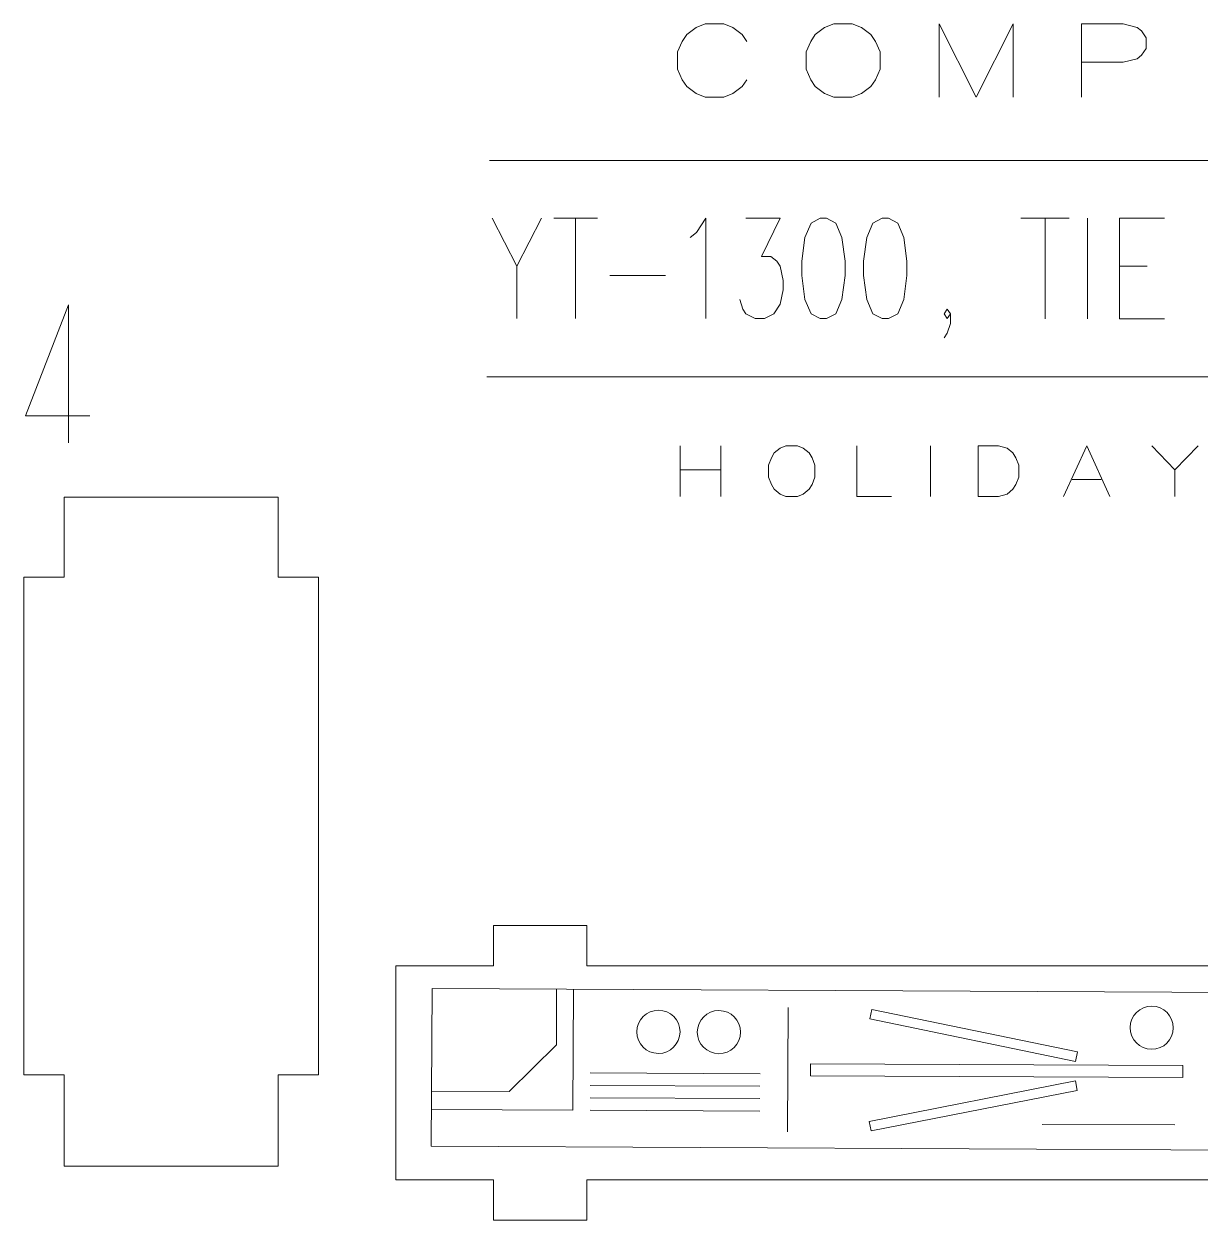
# Model space of a CAD drawing. Header units: millimetres. Extents: x -178 to 174, y -133 to 130.
# Drawn here: x -171.8 to -75.7, y -132.9 to -35.1 of the extents above; entities that cross this region are included whole.
import ezdxf

# ---------------------------------------------------------------- set-up
doc = ezdxf.new("R2010")
doc.units = ezdxf.units.MM
doc.header["$MEASUREMENT"] = 0
doc.layers.add('Layer 1', color=7, linetype='Continuous')

msp = doc.modelspace()

# ---------------------------------------------------------------- linework, layer by layer
at = {"layer": 'Layer 1', "color": 1, "lineweight": 9}
for points, knots in [([(-112.7079, -36.5563), (-112.7079, -36.5563), (-113.083, -35.9855), (-113.083, -35.9855), (-113.083, -35.9855), (-113.083, -35.9855), (-113.8404, -35.42), (-113.8404, -35.42), (-113.8404, -35.42), (-113.8404, -35.42), (-114.5908, -35.132), (-114.5908, -35.132), (-114.5908, -35.132), (-114.5908, -35.132), (-116.1056, -35.132), (-116.1056, -35.132), (-116.1056, -35.132), (-116.1056, -35.132), (-116.8559, -35.42), (-116.8559, -35.42), (-116.8559, -35.42), (-116.8559, -35.42), (-117.6133, -35.9855), (-117.6133, -35.9855), (-117.6133, -35.9855), (-117.6133, -35.9855), (-117.9885, -36.5563), (-117.9885, -36.5563), (-117.9885, -36.5563), (-117.9885, -36.5563), (-118.3707, -37.4099), (-118.3707, -37.4099), (-118.3707, -37.4099), (-118.3707, -37.4099), (-118.3707, -38.8342), (-118.3707, -38.8342), (-118.3707, -38.8342), (-118.3707, -38.8342), (-117.9885, -39.6878), (-117.9885, -39.6878), (-117.9885, -39.6878), (-117.9885, -39.6878), (-117.6133, -40.2532), (-117.6133, -40.2532), (-117.6133, -40.2532), (-117.6133, -40.2532), (-116.8559, -40.824), (-116.8559, -40.824), (-116.8559, -40.824), (-116.8559, -40.824), (-116.1056, -41.1068), (-116.1056, -41.1068), (-116.1056, -41.1068), (-116.1056, -41.1068), (-114.5908, -41.1068), (-114.5908, -41.1068), (-114.5908, -41.1068), (-114.5908, -41.1068), (-113.8404, -40.824), (-113.8404, -40.824), (-113.8404, -40.824), (-113.8404, -40.824), (-113.083, -40.2532), (-113.083, -40.2532), (-113.083, -40.2532), (-113.083, -40.2532), (-112.7079, -39.6878), (-112.7079, -39.6878)], [0, 0, 0, 0, 0.0555556, 0.0555556, 0.0555556, 0.0555556, 0.1111111, 0.1111111, 0.1111111, 0.1111111, 0.1666667, 0.1666667, 0.1666667, 0.1666667, 0.2222222, 0.2222222, 0.2222222, 0.2222222, 0.2777778, 0.2777778, 0.2777778, 0.2777778, 0.3333333, 0.3333333, 0.3333333, 0.3333333, 0.3888889, 0.3888889, 0.3888889, 0.3888889, 0.4444444, 0.4444444, 0.4444444, 0.4444444, 0.5, 0.5, 0.5, 0.5, 0.5555556, 0.5555556, 0.5555556, 0.5555556, 0.6111111, 0.6111111, 0.6111111, 0.6111111, 0.6666667, 0.6666667, 0.6666667, 0.6666667, 0.7222222, 0.7222222, 0.7222222, 0.7222222, 0.7777778, 0.7777778, 0.7777778, 0.7777778, 0.8333333, 0.8333333, 0.8333333, 0.8333333, 0.8888889, 0.8888889, 0.8888889, 0.8888889, 1, 1, 1, 1]), ([(-105.6036, -35.132), (-105.6036, -35.132), (-106.354, -35.42), (-106.354, -35.42), (-106.354, -35.42), (-106.354, -35.42), (-107.1114, -35.9855), (-107.1114, -35.9855), (-107.1114, -35.9855), (-107.1114, -35.9855), (-107.4865, -36.5563), (-107.4865, -36.5563), (-107.4865, -36.5563), (-107.4865, -36.5563), (-107.8688, -37.4099), (-107.8688, -37.4099), (-107.8688, -37.4099), (-107.8688, -37.4099), (-107.8688, -38.8342), (-107.8688, -38.8342), (-107.8688, -38.8342), (-107.8688, -38.8342), (-107.4865, -39.6878), (-107.4865, -39.6878), (-107.4865, -39.6878), (-107.4865, -39.6878), (-107.1114, -40.2532), (-107.1114, -40.2532), (-107.1114, -40.2532), (-107.1114, -40.2532), (-106.354, -40.824), (-106.354, -40.824), (-106.354, -40.824), (-106.354, -40.824), (-105.6036, -41.1068), (-105.6036, -41.1068), (-105.6036, -41.1068), (-105.6036, -41.1068), (-104.0888, -41.1068), (-104.0888, -41.1068), (-104.0888, -41.1068), (-104.0888, -41.1068), (-103.3385, -40.824), (-103.3385, -40.824), (-103.3385, -40.824), (-103.3385, -40.824), (-102.5811, -40.2532), (-102.5811, -40.2532), (-102.5811, -40.2532), (-102.5811, -40.2532), (-102.2059, -39.6878), (-102.2059, -39.6878), (-102.2059, -39.6878), (-102.2059, -39.6878), (-101.8237, -38.8342), (-101.8237, -38.8342), (-101.8237, -38.8342), (-101.8237, -38.8342), (-101.8237, -37.4099), (-101.8237, -37.4099), (-101.8237, -37.4099), (-101.8237, -37.4099), (-102.2059, -36.5563), (-102.2059, -36.5563), (-102.2059, -36.5563), (-102.2059, -36.5563), (-102.5811, -35.9855), (-102.5811, -35.9855), (-102.5811, -35.9855), (-102.5811, -35.9855), (-103.3385, -35.42), (-103.3385, -35.42), (-103.3385, -35.42), (-103.3385, -35.42), (-104.0888, -35.132), (-104.0888, -35.132), (-104.0888, -35.132), (-104.0888, -35.132), (-105.6036, -35.132), (-105.6036, -35.132)], [0, 0, 0, 0, 0.047619, 0.047619, 0.047619, 0.047619, 0.0952381, 0.0952381, 0.0952381, 0.0952381, 0.1428571, 0.1428571, 0.1428571, 0.1428571, 0.1904762, 0.1904762, 0.1904762, 0.1904762, 0.2380952, 0.2380952, 0.2380952, 0.2380952, 0.2857143, 0.2857143, 0.2857143, 0.2857143, 0.3333333, 0.3333333, 0.3333333, 0.3333333, 0.3809524, 0.3809524, 0.3809524, 0.3809524, 0.4285714, 0.4285714, 0.4285714, 0.4285714, 0.4761905, 0.4761905, 0.4761905, 0.4761905, 0.5238095, 0.5238095, 0.5238095, 0.5238095, 0.5714286, 0.5714286, 0.5714286, 0.5714286, 0.6190476, 0.6190476, 0.6190476, 0.6190476, 0.6666667, 0.6666667, 0.6666667, 0.6666667, 0.7142857, 0.7142857, 0.7142857, 0.7142857, 0.7619048, 0.7619048, 0.7619048, 0.7619048, 0.8095238, 0.8095238, 0.8095238, 0.8095238, 0.8571429, 0.8571429, 0.8571429, 0.8571429, 0.9047619, 0.9047619, 0.9047619, 0.9047619, 1, 1, 1, 1]), ([(-96.9846, -41.1068), (-96.9846, -41.1068), (-96.9846, -35.132), (-96.9846, -35.132), (-96.9846, -35.132), (-96.9846, -35.132), (-93.9691, -41.1068), (-93.9691, -41.1068), (-93.9691, -41.1068), (-93.9691, -41.1068), (-90.9465, -35.132), (-90.9465, -35.132), (-90.9465, -35.132), (-90.9465, -35.132), (-90.9465, -41.1068), (-90.9465, -41.1068)], [0, 0, 0, 0, 0.2, 0.2, 0.2, 0.2, 0.4, 0.4, 0.4, 0.4, 0.6, 0.6, 0.6, 0.6, 1, 1, 1, 1]), ([(-85.35, -41.1068), (-85.35, -41.1068), (-85.35, -35.132), (-85.35, -35.132), (-85.35, -35.132), (-85.35, -35.132), (-81.9523, -35.132), (-81.9523, -35.132), (-81.9523, -35.132), (-81.9523, -35.132), (-80.8197, -35.42), (-80.8197, -35.42), (-80.8197, -35.42), (-80.8197, -35.42), (-80.4445, -35.7028), (-80.4445, -35.7028), (-80.4445, -35.7028), (-80.4445, -35.7028), (-80.0694, -36.2736), (-80.0694, -36.2736), (-80.0694, -36.2736), (-80.0694, -36.2736), (-80.0694, -37.1271), (-80.0694, -37.1271), (-80.0694, -37.1271), (-80.0694, -37.1271), (-80.4445, -37.6926), (-80.4445, -37.6926), (-80.4445, -37.6926), (-80.4445, -37.6926), (-80.8197, -37.9807), (-80.8197, -37.9807), (-80.8197, -37.9807), (-80.8197, -37.9807), (-81.9523, -38.2634), (-81.9523, -38.2634), (-81.9523, -38.2634), (-81.9523, -38.2634), (-85.35, -38.2634), (-85.35, -38.2634)], [0, 0, 0, 0, 0.0909091, 0.0909091, 0.0909091, 0.0909091, 0.1818182, 0.1818182, 0.1818182, 0.1818182, 0.2727273, 0.2727273, 0.2727273, 0.2727273, 0.3636364, 0.3636364, 0.3636364, 0.3636364, 0.4545455, 0.4545455, 0.4545455, 0.4545455, 0.5454545, 0.5454545, 0.5454545, 0.5454545, 0.6363636, 0.6363636, 0.6363636, 0.6363636, 0.7272727, 0.7272727, 0.7272727, 0.7272727, 0.8181818, 0.8181818, 0.8181818, 0.8181818, 1, 1, 1, 1]), ([(-168.1458, -58.0855), (-168.1458, -58.0855), (-171.6447, -67.1585), (-171.6447, -67.1585), (-171.6447, -67.1585), (-171.6447, -67.1585), (-166.3912, -67.1585), (-166.3912, -67.1585)], [0, 0, 0, 0, 0.3333333, 0.3333333, 0.3333333, 0.3333333, 1, 1, 1, 1]), ([(-109.5165, -69.5987), (-109.5165, -69.5987), (-109.9911, -69.7966), (-109.9911, -69.7966), (-109.9911, -69.7966), (-109.9911, -69.7966), (-110.4656, -70.1923), (-110.4656, -70.1923), (-110.4656, -70.1923), (-110.4656, -70.1923), (-110.7029, -70.5881), (-110.7029, -70.5881), (-110.7029, -70.5881), (-110.7029, -70.5881), (-110.9401, -71.1817), (-110.9401, -71.1817), (-110.9401, -71.1817), (-110.9401, -71.1817), (-110.9401, -72.171), (-110.9401, -72.171), (-110.9401, -72.171), (-110.9401, -72.171), (-110.7029, -72.7646), (-110.7029, -72.7646), (-110.7029, -72.7646), (-110.7029, -72.7646), (-110.4656, -73.1604), (-110.4656, -73.1604), (-110.4656, -73.1604), (-110.4656, -73.1604), (-109.9911, -73.5561), (-109.9911, -73.5561), (-109.9911, -73.5561), (-109.9911, -73.5561), (-109.5165, -73.754), (-109.5165, -73.754), (-109.5165, -73.754), (-109.5165, -73.754), (-108.5675, -73.754), (-108.5675, -73.754), (-108.5675, -73.754), (-108.5675, -73.754), (-108.093, -73.5561), (-108.093, -73.5561), (-108.093, -73.5561), (-108.093, -73.5561), (-107.6184, -73.1604), (-107.6184, -73.1604), (-107.6184, -73.1604), (-107.6184, -73.1604), (-107.3811, -72.7646), (-107.3811, -72.7646), (-107.3811, -72.7646), (-107.3811, -72.7646), (-107.1439, -72.171), (-107.1439, -72.171), (-107.1439, -72.171), (-107.1439, -72.171), (-107.1439, -71.1817), (-107.1439, -71.1817), (-107.1439, -71.1817), (-107.1439, -71.1817), (-107.3811, -70.5881), (-107.3811, -70.5881), (-107.3811, -70.5881), (-107.3811, -70.5881), (-107.6184, -70.1923), (-107.6184, -70.1923), (-107.6184, -70.1923), (-107.6184, -70.1923), (-108.093, -69.7966), (-108.093, -69.7966), (-108.093, -69.7966), (-108.093, -69.7966), (-108.5675, -69.5987), (-108.5675, -69.5987), (-108.5675, -69.5987), (-108.5675, -69.5987), (-109.5165, -69.5987), (-109.5165, -69.5987)], [0, 0, 0, 0, 0.047619, 0.047619, 0.047619, 0.047619, 0.0952381, 0.0952381, 0.0952381, 0.0952381, 0.1428571, 0.1428571, 0.1428571, 0.1428571, 0.1904762, 0.1904762, 0.1904762, 0.1904762, 0.2380952, 0.2380952, 0.2380952, 0.2380952, 0.2857143, 0.2857143, 0.2857143, 0.2857143, 0.3333333, 0.3333333, 0.3333333, 0.3333333, 0.3809524, 0.3809524, 0.3809524, 0.3809524, 0.4285714, 0.4285714, 0.4285714, 0.4285714, 0.4761905, 0.4761905, 0.4761905, 0.4761905, 0.5238095, 0.5238095, 0.5238095, 0.5238095, 0.5714286, 0.5714286, 0.5714286, 0.5714286, 0.6190476, 0.6190476, 0.6190476, 0.6190476, 0.6666667, 0.6666667, 0.6666667, 0.6666667, 0.7142857, 0.7142857, 0.7142857, 0.7142857, 0.7619048, 0.7619048, 0.7619048, 0.7619048, 0.8095238, 0.8095238, 0.8095238, 0.8095238, 0.8571429, 0.8571429, 0.8571429, 0.8571429, 0.9047619, 0.9047619, 0.9047619, 0.9047619, 1, 1, 1, 1]), ([(-103.7273, -69.5987), (-103.7273, -69.5987), (-103.7273, -73.754), (-103.7273, -73.754), (-103.7273, -73.754), (-103.7273, -73.754), (-100.8802, -73.754), (-100.8802, -73.754)], [0, 0, 0, 0, 0.3333333, 0.3333333, 0.3333333, 0.3333333, 1, 1, 1, 1]), ([(-93.8097, -73.754), (-93.8097, -73.754), (-93.8097, -69.5987), (-93.8097, -69.5987), (-93.8097, -69.5987), (-93.8097, -69.5987), (-92.1489, -69.5987), (-92.1489, -69.5987), (-92.1489, -69.5987), (-92.1489, -69.5987), (-91.4371, -69.7966), (-91.4371, -69.7966), (-91.4371, -69.7966), (-91.4371, -69.7966), (-90.9626, -70.1923), (-90.9626, -70.1923), (-90.9626, -70.1923), (-90.9626, -70.1923), (-90.7253, -70.5881), (-90.7253, -70.5881), (-90.7253, -70.5881), (-90.7253, -70.5881), (-90.488, -71.1817), (-90.488, -71.1817), (-90.488, -71.1817), (-90.488, -71.1817), (-90.488, -72.171), (-90.488, -72.171), (-90.488, -72.171), (-90.488, -72.171), (-90.7253, -72.7646), (-90.7253, -72.7646), (-90.7253, -72.7646), (-90.7253, -72.7646), (-90.9626, -73.1604), (-90.9626, -73.1604), (-90.9626, -73.1604), (-90.9626, -73.1604), (-91.4371, -73.5561), (-91.4371, -73.5561), (-91.4371, -73.5561), (-91.4371, -73.5561), (-92.1489, -73.754), (-92.1489, -73.754), (-92.1489, -73.754), (-92.1489, -73.754), (-93.8097, -73.754), (-93.8097, -73.754)], [0, 0, 0, 0, 0.0769231, 0.0769231, 0.0769231, 0.0769231, 0.1538462, 0.1538462, 0.1538462, 0.1538462, 0.2307692, 0.2307692, 0.2307692, 0.2307692, 0.3076923, 0.3076923, 0.3076923, 0.3076923, 0.3846154, 0.3846154, 0.3846154, 0.3846154, 0.4615385, 0.4615385, 0.4615385, 0.4615385, 0.5384615, 0.5384615, 0.5384615, 0.5384615, 0.6153846, 0.6153846, 0.6153846, 0.6153846, 0.6923077, 0.6923077, 0.6923077, 0.6923077, 0.7692308, 0.7692308, 0.7692308, 0.7692308, 0.8461538, 0.8461538, 0.8461538, 0.8461538, 1, 1, 1, 1]), ([(-86.8342, -73.754), (-86.8342, -73.754), (-84.9361, -69.5987), (-84.9361, -69.5987), (-84.9361, -69.5987), (-84.9361, -69.5987), (-83.038, -73.754), (-83.038, -73.754)], [0, 0, 0, 0, 0.3333333, 0.3333333, 0.3333333, 0.3333333, 1, 1, 1, 1]), ([(-79.6214, -69.5987), (-79.6214, -69.5987), (-77.7233, -71.5774), (-77.7233, -71.5774), (-77.7233, -71.5774), (-77.7233, -71.5774), (-75.8252, -69.5987), (-75.8252, -69.5987)], [0, 0, 0, 0, 0.3333333, 0.3333333, 0.3333333, 0.3333333, 1, 1, 1, 1]), ([(-138.4338, -113.9712), (-138.4338, -113.9712), (-28.5448, -114.4996), (-28.5448, -114.4996), (-28.5448, -114.4996), (-28.5448, -114.4996), (-28.6067, -127.3759), (-28.6067, -127.3759), (-28.6067, -127.3759), (-28.6067, -127.3759), (-138.4957, -126.8475), (-138.4957, -126.8475), (-138.4957, -126.8475), (-138.4957, -126.8475), (-138.4338, -113.9712), (-138.4338, -113.9712)], [0, 0, 0, 0, 0.2, 0.2, 0.2, 0.2, 0.4, 0.4, 0.4, 0.4, 0.6, 0.6, 0.6, 0.6, 1, 1, 1, 1]), ([(-138.4813, -123.8489), (-138.4813, -123.8489), (-126.928, -123.9045), (-126.928, -123.9045), (-126.928, -123.9045), (-126.928, -123.9045), (-126.8805, -114.0268), (-126.8805, -114.0268)], [0, 0, 0, 0, 0.3333333, 0.3333333, 0.3333333, 0.3333333, 1, 1, 1, 1]), ([(-85.695, -119.139), (-85.695, -119.139), (-102.5013, -115.6665), (-102.5013, -115.6665), (-102.5013, -115.6665), (-102.5013, -115.6665), (-102.6611, -116.44), (-102.6611, -116.44), (-102.6611, -116.44), (-102.6611, -116.44), (-85.8548, -119.9125), (-85.8548, -119.9125), (-85.8548, -119.9125), (-85.8548, -119.9125), (-85.695, -119.139), (-85.695, -119.139)], [0, 0, 0, 0, 0.2, 0.2, 0.2, 0.2, 0.4, 0.4, 0.4, 0.4, 0.6, 0.6, 0.6, 0.6, 1, 1, 1, 1]), ([(-77.0799, -120.2635), (-77.0799, -120.2635), (-107.5068, -120.1172), (-107.5068, -120.1172), (-107.5068, -120.1172), (-107.5068, -120.1172), (-107.5115, -121.0873), (-107.5115, -121.0873), (-107.5115, -121.0873), (-107.5115, -121.0873), (-77.0846, -121.2336), (-77.0846, -121.2336), (-77.0846, -121.2336), (-77.0846, -121.2336), (-77.0799, -120.2635), (-77.0799, -120.2635)], [0, 0, 0, 0, 0.2, 0.2, 0.2, 0.2, 0.4, 0.4, 0.4, 0.4, 0.6, 0.6, 0.6, 0.6, 1, 1, 1, 1]), ([(-85.7102, -122.2915), (-85.7102, -122.2915), (-102.549, -125.6022), (-102.549, -125.6022), (-102.549, -125.6022), (-102.549, -125.6022), (-102.7014, -124.8272), (-102.7014, -124.8272), (-102.7014, -124.8272), (-102.7014, -124.8272), (-85.8626, -121.5166), (-85.8626, -121.5166), (-85.8626, -121.5166), (-85.8626, -121.5166), (-85.7102, -122.2915), (-85.7102, -122.2915)], [0, 0, 0, 0, 0.2, 0.2, 0.2, 0.2, 0.4, 0.4, 0.4, 0.4, 0.6, 0.6, 0.6, 0.6, 1, 1, 1, 1])]:
    msp.add_open_spline(points, degree=3, knots=knots, dxfattribs=at)
at = {"layer": 'Layer 1', "color": 5, "lineweight": 9}
for points in [[(-133.7451, -46.2876), (-133.7451, -46.2876), (24.5041, -46.2876), (24.5041, -46.2876)], [(-128.4651, -51.0059), (-128.4651, -51.0059), (-124.9213, -51.0059), (-124.9213, -51.0059)], [(-126.6956, -51.0059), (-126.6956, -51.0059), (-126.6956, -59.2173), (-126.6956, -59.2173)], [(-90.3298, -51.0057), (-90.3298, -51.0057), (-86.354, -51.0057), (-86.354, -51.0057)], [(-88.3419, -51.0057), (-88.3419, -51.0057), (-88.3419, -59.2235), (-88.3419, -59.2235)], [(-84.8772, -59.2235), (-84.8772, -59.2235), (-84.8772, -51.0057), (-84.8772, -51.0057)], [(-131.5012, -54.9209), (-131.5012, -54.9209), (-131.5012, -59.2173), (-131.5012, -59.2173)], [(-123.9108, -55.6981), (-123.9108, -55.6981), (-119.3565, -55.6981), (-119.3565, -55.6981)], [(-82.2645, -54.9189), (-82.2645, -54.9189), (-79.9926, -54.9189), (-79.9926, -54.9189)], [(-82.2645, -59.2235), (-82.2645, -59.2235), (-78.5727, -59.2235), (-78.5727, -59.2235)], [(-133.9519, -63.9679), (-133.9519, -63.9679), (23.9626, -63.9679), (23.9626, -63.9679)], [(-109.3367, -115.5223), (-109.3367, -115.5223), (-109.3855, -125.6645), (-109.3855, -125.6645)], [(-111.6298, -120.9243), (-111.6298, -120.9243), (-125.5022, -120.8576), (-125.5022, -120.8576)], [(-111.6347, -121.9403), (-111.6347, -121.9403), (-125.507, -121.8736), (-125.507, -121.8736)], [(-111.6396, -122.9563), (-111.6396, -122.9563), (-125.5119, -122.8896), (-125.5119, -122.8896)], [(-111.6445, -123.9723), (-111.6445, -123.9723), (-125.5168, -123.9055), (-125.5168, -123.9055)], [(-77.7207, -125.1112), (-77.7207, -125.1112), (-88.5684, -125.059), (-88.5684, -125.059)]]:
    msp.add_open_spline(points, degree=3, dxfattribs=at)
for points, knots in [([(-133.5269, -51.0059), (-133.5269, -51.0059), (-131.5012, -54.9209), (-131.5012, -54.9209), (-131.5012, -54.9209), (-131.5012, -54.9209), (-129.4755, -51.0059), (-129.4755, -51.0059)], [0, 0, 0, 0, 0.3333333, 0.3333333, 0.3333333, 0.3333333, 1, 1, 1, 1]), ([(-117.3308, -52.5748), (-117.3308, -52.5748), (-116.828, -52.1789), (-116.828, -52.1789), (-116.828, -52.1789), (-116.828, -52.1789), (-116.0689, -51.0059), (-116.0689, -51.0059), (-116.0689, -51.0059), (-116.0689, -51.0059), (-116.0689, -59.2173), (-116.0689, -59.2173)], [0, 0, 0, 0, 0.25, 0.25, 0.25, 0.25, 0.5, 0.5, 0.5, 0.5, 1, 1, 1, 1]), ([(-112.7766, -51.0059), (-112.7766, -51.0059), (-109.9966, -51.0059), (-109.9966, -51.0059), (-109.9966, -51.0059), (-109.9966, -51.0059), (-111.5147, -54.1365), (-111.5147, -54.1365), (-111.5147, -54.1365), (-111.5147, -54.1365), (-110.7556, -54.1365), (-110.7556, -54.1365), (-110.7556, -54.1365), (-110.7556, -54.1365), (-110.248, -54.525), (-110.248, -54.525), (-110.248, -54.525), (-110.248, -54.525), (-109.9966, -54.9209), (-109.9966, -54.9209), (-109.9966, -54.9209), (-109.9966, -54.9209), (-109.7404, -56.094), (-109.7404, -56.094), (-109.7404, -56.094), (-109.7404, -56.094), (-109.7404, -56.8712), (-109.7404, -56.8712), (-109.7404, -56.8712), (-109.7404, -56.8712), (-109.9966, -58.0442), (-109.9966, -58.0442), (-109.9966, -58.0442), (-109.9966, -58.0442), (-110.4995, -58.8287), (-110.4995, -58.8287), (-110.4995, -58.8287), (-110.4995, -58.8287), (-111.2585, -59.2173), (-111.2585, -59.2173), (-111.2585, -59.2173), (-111.2585, -59.2173), (-112.0176, -59.2173), (-112.0176, -59.2173), (-112.0176, -59.2173), (-112.0176, -59.2173), (-112.7766, -58.8287), (-112.7766, -58.8287), (-112.7766, -58.8287), (-112.7766, -58.8287), (-113.0328, -58.4401), (-113.0328, -58.4401), (-113.0328, -58.4401), (-113.0328, -58.4401), (-113.2842, -57.6556), (-113.2842, -57.6556)], [0, 0, 0, 0, 0.0666667, 0.0666667, 0.0666667, 0.0666667, 0.1333333, 0.1333333, 0.1333333, 0.1333333, 0.2, 0.2, 0.2, 0.2, 0.2666667, 0.2666667, 0.2666667, 0.2666667, 0.3333333, 0.3333333, 0.3333333, 0.3333333, 0.4, 0.4, 0.4, 0.4, 0.4666667, 0.4666667, 0.4666667, 0.4666667, 0.5333333, 0.5333333, 0.5333333, 0.5333333, 0.6, 0.6, 0.6, 0.6, 0.6666667, 0.6666667, 0.6666667, 0.6666667, 0.7333333, 0.7333333, 0.7333333, 0.7333333, 0.8, 0.8, 0.8, 0.8, 0.8666667, 0.8666667, 0.8666667, 0.8666667, 1, 1, 1, 1]), ([(-106.7042, -51.0059), (-106.7042, -51.0059), (-107.4633, -51.4018), (-107.4633, -51.4018), (-107.4633, -51.4018), (-107.4633, -51.4018), (-107.9709, -52.5748), (-107.9709, -52.5748), (-107.9709, -52.5748), (-107.9709, -52.5748), (-108.2223, -54.525), (-108.2223, -54.525), (-108.2223, -54.525), (-108.2223, -54.525), (-108.2223, -55.6981), (-108.2223, -55.6981), (-108.2223, -55.6981), (-108.2223, -55.6981), (-107.9709, -57.6556), (-107.9709, -57.6556), (-107.9709, -57.6556), (-107.9709, -57.6556), (-107.4633, -58.8287), (-107.4633, -58.8287), (-107.4633, -58.8287), (-107.4633, -58.8287), (-106.7042, -59.2173), (-106.7042, -59.2173), (-106.7042, -59.2173), (-106.7042, -59.2173), (-106.2014, -59.2173), (-106.2014, -59.2173), (-106.2014, -59.2173), (-106.2014, -59.2173), (-105.4423, -58.8287), (-105.4423, -58.8287), (-105.4423, -58.8287), (-105.4423, -58.8287), (-104.9347, -57.6556), (-104.9347, -57.6556), (-104.9347, -57.6556), (-104.9347, -57.6556), (-104.6833, -55.6981), (-104.6833, -55.6981), (-104.6833, -55.6981), (-104.6833, -55.6981), (-104.6833, -54.525), (-104.6833, -54.525), (-104.6833, -54.525), (-104.6833, -54.525), (-104.9347, -52.5748), (-104.9347, -52.5748), (-104.9347, -52.5748), (-104.9347, -52.5748), (-105.4423, -51.4018), (-105.4423, -51.4018), (-105.4423, -51.4018), (-105.4423, -51.4018), (-106.2014, -51.0059), (-106.2014, -51.0059), (-106.2014, -51.0059), (-106.2014, -51.0059), (-106.7042, -51.0059), (-106.7042, -51.0059)], [0, 0, 0, 0, 0.0588235, 0.0588235, 0.0588235, 0.0588235, 0.1176471, 0.1176471, 0.1176471, 0.1176471, 0.1764706, 0.1764706, 0.1764706, 0.1764706, 0.2352941, 0.2352941, 0.2352941, 0.2352941, 0.2941176, 0.2941176, 0.2941176, 0.2941176, 0.3529412, 0.3529412, 0.3529412, 0.3529412, 0.4117647, 0.4117647, 0.4117647, 0.4117647, 0.4705882, 0.4705882, 0.4705882, 0.4705882, 0.5294118, 0.5294118, 0.5294118, 0.5294118, 0.5882353, 0.5882353, 0.5882353, 0.5882353, 0.6470588, 0.6470588, 0.6470588, 0.6470588, 0.7058824, 0.7058824, 0.7058824, 0.7058824, 0.7647059, 0.7647059, 0.7647059, 0.7647059, 0.8235294, 0.8235294, 0.8235294, 0.8235294, 0.8823529, 0.8823529, 0.8823529, 0.8823529, 1, 1, 1, 1]), ([(-101.6471, -51.0059), (-101.6471, -51.0059), (-102.4061, -51.4018), (-102.4061, -51.4018), (-102.4061, -51.4018), (-102.4061, -51.4018), (-102.909, -52.5748), (-102.909, -52.5748), (-102.909, -52.5748), (-102.909, -52.5748), (-103.1652, -54.525), (-103.1652, -54.525), (-103.1652, -54.525), (-103.1652, -54.525), (-103.1652, -55.6981), (-103.1652, -55.6981), (-103.1652, -55.6981), (-103.1652, -55.6981), (-102.909, -57.6556), (-102.909, -57.6556), (-102.909, -57.6556), (-102.909, -57.6556), (-102.4061, -58.8287), (-102.4061, -58.8287), (-102.4061, -58.8287), (-102.4061, -58.8287), (-101.6471, -59.2173), (-101.6471, -59.2173), (-101.6471, -59.2173), (-101.6471, -59.2173), (-101.1395, -59.2173), (-101.1395, -59.2173), (-101.1395, -59.2173), (-101.1395, -59.2173), (-100.3804, -58.8287), (-100.3804, -58.8287), (-100.3804, -58.8287), (-100.3804, -58.8287), (-99.8728, -57.6556), (-99.8728, -57.6556), (-99.8728, -57.6556), (-99.8728, -57.6556), (-99.6214, -55.6981), (-99.6214, -55.6981), (-99.6214, -55.6981), (-99.6214, -55.6981), (-99.6214, -54.525), (-99.6214, -54.525), (-99.6214, -54.525), (-99.6214, -54.525), (-99.8728, -52.5748), (-99.8728, -52.5748), (-99.8728, -52.5748), (-99.8728, -52.5748), (-100.3804, -51.4018), (-100.3804, -51.4018), (-100.3804, -51.4018), (-100.3804, -51.4018), (-101.1395, -51.0059), (-101.1395, -51.0059), (-101.1395, -51.0059), (-101.1395, -51.0059), (-101.6471, -51.0059), (-101.6471, -51.0059)], [0, 0, 0, 0, 0.0588235, 0.0588235, 0.0588235, 0.0588235, 0.1176471, 0.1176471, 0.1176471, 0.1176471, 0.1764706, 0.1764706, 0.1764706, 0.1764706, 0.2352941, 0.2352941, 0.2352941, 0.2352941, 0.2941176, 0.2941176, 0.2941176, 0.2941176, 0.3529412, 0.3529412, 0.3529412, 0.3529412, 0.4117647, 0.4117647, 0.4117647, 0.4117647, 0.4705882, 0.4705882, 0.4705882, 0.4705882, 0.5294118, 0.5294118, 0.5294118, 0.5294118, 0.5882353, 0.5882353, 0.5882353, 0.5882353, 0.6470588, 0.6470588, 0.6470588, 0.6470588, 0.7058824, 0.7058824, 0.7058824, 0.7058824, 0.7647059, 0.7647059, 0.7647059, 0.7647059, 0.8235294, 0.8235294, 0.8235294, 0.8235294, 0.8823529, 0.8823529, 0.8823529, 0.8823529, 1, 1, 1, 1]), ([(-82.2645, -59.2235), (-82.2645, -59.2235), (-82.2645, -51.0057), (-82.2645, -51.0057), (-82.2645, -51.0057), (-82.2645, -51.0057), (-78.5727, -51.0057), (-78.5727, -51.0057)], [0, 0, 0, 0, 0.3333333, 0.3333333, 0.3333333, 0.3333333, 1, 1, 1, 1]), ([(-96.0776, -58.8287), (-96.0776, -58.8287), (-96.3338, -59.2173), (-96.3338, -59.2173), (-96.3338, -59.2173), (-96.3338, -59.2173), (-96.5852, -58.8287), (-96.5852, -58.8287), (-96.5852, -58.8287), (-96.5852, -58.8287), (-96.3338, -58.4401), (-96.3338, -58.4401), (-96.3338, -58.4401), (-96.3338, -58.4401), (-96.0776, -58.8287), (-96.0776, -58.8287), (-96.0776, -58.8287), (-96.0776, -58.8287), (-96.0776, -59.6132), (-96.0776, -59.6132), (-96.0776, -59.6132), (-96.0776, -59.6132), (-96.3338, -60.3903), (-96.3338, -60.3903), (-96.3338, -60.3903), (-96.3338, -60.3903), (-96.5852, -60.7862), (-96.5852, -60.7862)], [0, 0, 0, 0, 0.125, 0.125, 0.125, 0.125, 0.25, 0.25, 0.25, 0.25, 0.375, 0.375, 0.375, 0.375, 0.5, 0.5, 0.5, 0.5, 0.625, 0.625, 0.625, 0.625, 0.75, 0.75, 0.75, 0.75, 1, 1, 1, 1]), ([(-138.4741, -122.3496), (-138.4741, -122.3496), (-132.1242, -122.3802), (-132.1242, -122.3802), (-132.1242, -122.3802), (-132.1242, -122.3802), (-128.2692, -118.5621), (-128.2692, -118.5621), (-128.2692, -118.5621), (-128.2692, -118.5621), (-128.2474, -114.0202), (-128.2474, -114.0202)], [0, 0, 0, 0, 0.25, 0.25, 0.25, 0.25, 0.5, 0.5, 0.5, 0.5, 1, 1, 1, 1]), ([(-119.9213, -115.736), (-118.9471, -115.7406), (-118.1612, -116.5341), (-118.1659, -117.5083), (-118.1659, -117.5083), (-118.1705, -118.4825), (-118.964, -119.2684), (-119.9382, -119.2637), (-119.9382, -119.2637), (-120.9124, -119.259), (-121.6983, -118.4655), (-121.6936, -117.4914), (-121.6936, -117.4914), (-121.6889, -116.5172), (-120.8954, -115.7313), (-119.9213, -115.736)], [0, 0, 0, 0, 0.2, 0.2, 0.2, 0.2, 0.4, 0.4, 0.4, 0.4, 0.6, 0.6, 0.6, 0.6, 1, 1, 1, 1]), ([(-114.9824, -115.7597), (-114.0082, -115.7644), (-113.2223, -116.5579), (-113.227, -117.5321), (-113.227, -117.5321), (-113.2317, -118.5063), (-114.0252, -119.2922), (-114.9994, -119.2875), (-114.9994, -119.2875), (-115.9736, -119.2828), (-116.7595, -118.4893), (-116.7548, -117.5151), (-116.7548, -117.5151), (-116.7501, -116.5409), (-115.9566, -115.755), (-114.9824, -115.7597)], [0, 0, 0, 0, 0.2, 0.2, 0.2, 0.2, 0.4, 0.4, 0.4, 0.4, 0.6, 0.6, 0.6, 0.6, 1, 1, 1, 1]), ([(-79.6143, -115.4006), (-78.6401, -115.4053), (-77.8542, -116.1988), (-77.8589, -117.1729), (-77.8589, -117.1729), (-77.8636, -118.1471), (-78.6571, -118.933), (-79.6312, -118.9283), (-79.6312, -118.9283), (-80.6054, -118.9237), (-81.3913, -118.1302), (-81.3866, -117.156), (-81.3866, -117.156), (-81.382, -116.1818), (-80.5885, -115.3959), (-79.6143, -115.4006)], [0, 0, 0, 0, 0.2, 0.2, 0.2, 0.2, 0.4, 0.4, 0.4, 0.4, 0.6, 0.6, 0.6, 0.6, 1, 1, 1, 1])]:
    msp.add_open_spline(points, degree=3, knots=knots, dxfattribs=at)
at = {"layer": 'Layer 1', "color": 1, "lineweight": 9}
for points in [[(-168.1458, -58.0855), (-168.1458, -58.0855), (-168.1458, -69.3744), (-168.1458, -69.3744)], [(-118.1529, -73.754), (-118.1529, -73.754), (-118.1529, -69.5987), (-118.1529, -69.5987)], [(-114.8312, -69.5987), (-114.8312, -69.5987), (-114.8312, -73.754), (-114.8312, -73.754)], [(-97.7009, -73.754), (-97.7009, -73.754), (-97.7009, -69.5987), (-97.7009, -69.5987)], [(-118.1529, -71.5774), (-118.1529, -71.5774), (-114.8312, -71.5774), (-114.8312, -71.5774)], [(-77.7233, -71.5774), (-77.7233, -71.5774), (-77.7233, -73.754), (-77.7233, -73.754)], [(-86.1224, -72.3689), (-86.1224, -72.3689), (-83.7498, -72.3689), (-83.7498, -72.3689)], [(-163.5423, -73.7954), (-163.5423, -73.7954), (-164.1045, -73.7954), (-164.1045, -73.7954)], [(-155.2258, -73.7954), (-155.2258, -73.7954), (-155.788, -73.7954), (-155.788, -73.7954)], [(-168.4784, -79.2209), (-168.4784, -79.2209), (-168.4784, -78.6587), (-168.4784, -78.6587)], [(-151.016, -79.2209), (-151.016, -79.2209), (-151.016, -78.6587), (-151.016, -78.6587)], [(-103.7528, -112.1181), (-103.7528, -112.1181), (-103.1906, -112.1181), (-103.1906, -112.1181)], [(-141.3952, -116.9202), (-141.3952, -116.9202), (-141.3952, -116.358), (-141.3952, -116.358)], [(-168.4784, -122.844), (-168.4784, -122.844), (-168.4784, -122.2818), (-168.4784, -122.2818)], [(-151.016, -122.844), (-151.016, -122.844), (-151.016, -122.2818), (-151.016, -122.2818)], [(-141.3952, -125.2367), (-141.3952, -125.2367), (-141.3952, -124.6745), (-141.3952, -124.6745)], [(-163.5423, -128.481), (-163.5423, -128.481), (-164.1045, -128.481), (-164.1045, -128.481)], [(-155.2258, -128.481), (-155.2258, -128.481), (-155.788, -128.481), (-155.788, -128.481)], [(-103.7528, -129.5808), (-103.7528, -129.5808), (-103.1906, -129.5808), (-103.1906, -129.5808)]]:
    msp.add_open_spline(points, degree=3, dxfattribs=at)
at = {"layer": 'Layer 1', "lineweight": 9}
for points, knots in [([(-164.1045, -73.7954), (-164.1045, -73.7954), (-168.4784, -73.7954), (-168.4784, -73.7954), (-168.4784, -73.7954), (-168.4784, -73.7954), (-168.4784, -78.6587), (-168.4784, -78.6587)], [0, 0, 0, 0, 0.3333333, 0.3333333, 0.3333333, 0.3333333, 1, 1, 1, 1]), ([(-151.016, -78.6587), (-151.016, -78.6587), (-151.016, -73.7954), (-151.016, -73.7954), (-151.016, -73.7954), (-151.016, -73.7954), (-155.2258, -73.7954), (-155.2258, -73.7954)], [0, 0, 0, 0, 0.3333333, 0.3333333, 0.3333333, 0.3333333, 1, 1, 1, 1]), ([(-168.4784, -79.2209), (-168.4784, -79.2209), (-168.4784, -80.3395), (-168.4784, -80.3395), (-168.4784, -80.3395), (-168.4784, -80.3395), (-171.7804, -80.3395), (-171.7804, -80.3395), (-171.7804, -80.3395), (-171.7804, -80.3395), (-171.7804, -121.0144), (-171.7804, -121.0144), (-171.7804, -121.0144), (-171.7804, -121.0144), (-168.4784, -121.0144), (-168.4784, -121.0144), (-168.4784, -121.0144), (-168.4784, -121.0144), (-168.4784, -122.2818), (-168.4784, -122.2818)], [0, 0, 0, 0, 0.1666667, 0.1666667, 0.1666667, 0.1666667, 0.3333333, 0.3333333, 0.3333333, 0.3333333, 0.5, 0.5, 0.5, 0.5, 0.6666667, 0.6666667, 0.6666667, 0.6666667, 1, 1, 1, 1]), ([(-151.016, -122.2818), (-151.016, -122.2818), (-151.016, -121.0144), (-151.016, -121.0144), (-151.016, -121.0144), (-151.016, -121.0144), (-147.714, -121.0144), (-147.714, -121.0144), (-147.714, -121.0144), (-147.714, -121.0144), (-147.714, -80.3395), (-147.714, -80.3395), (-147.714, -80.3395), (-147.714, -80.3395), (-151.016, -80.3395), (-151.016, -80.3395), (-151.016, -80.3395), (-151.016, -80.3395), (-151.016, -79.2209), (-151.016, -79.2209)], [0, 0, 0, 0, 0.1666667, 0.1666667, 0.1666667, 0.1666667, 0.3333333, 0.3333333, 0.3333333, 0.3333333, 0.5, 0.5, 0.5, 0.5, 0.6666667, 0.6666667, 0.6666667, 0.6666667, 1, 1, 1, 1]), ([(-103.7528, -112.1181), (-103.7528, -112.1181), (-125.7821, -112.1181), (-125.7821, -112.1181), (-125.7821, -112.1181), (-125.7821, -112.1181), (-125.7822, -108.8162), (-125.7822, -108.8162), (-125.7822, -108.8162), (-125.7822, -108.8162), (-133.4075, -108.8161), (-133.4075, -108.8161), (-133.4075, -108.8161), (-133.4075, -108.8161), (-133.4075, -112.1182), (-133.4075, -112.1182), (-133.4075, -112.1182), (-133.4075, -112.1182), (-141.3952, -112.1182), (-141.3952, -112.1182), (-141.3952, -112.1182), (-141.3952, -112.1182), (-141.3952, -116.358), (-141.3952, -116.358)], [0, 0, 0, 0, 0.1428571, 0.1428571, 0.1428571, 0.1428571, 0.2857143, 0.2857143, 0.2857143, 0.2857143, 0.4285714, 0.4285714, 0.4285714, 0.4285714, 0.5714286, 0.5714286, 0.5714286, 0.5714286, 0.7142857, 0.7142857, 0.7142857, 0.7142857, 1, 1, 1, 1]), ([(-168.4784, -122.844), (-168.4784, -122.844), (-168.4784, -128.481), (-168.4784, -128.481), (-168.4784, -128.481), (-168.4784, -128.481), (-164.1045, -128.481), (-164.1045, -128.481)], [0, 0, 0, 0, 0.3333333, 0.3333333, 0.3333333, 0.3333333, 1, 1, 1, 1]), ([(-155.2258, -128.481), (-155.2258, -128.481), (-151.016, -128.481), (-151.016, -128.481), (-151.016, -128.481), (-151.016, -128.481), (-151.016, -122.844), (-151.016, -122.844)], [0, 0, 0, 0, 0.3333333, 0.3333333, 0.3333333, 0.3333333, 1, 1, 1, 1]), ([(-141.3952, -125.2367), (-141.3952, -125.2367), (-141.3952, -129.5808), (-141.3952, -129.5808), (-141.3952, -129.5808), (-141.3952, -129.5808), (-133.4075, -129.5808), (-133.4075, -129.5808), (-133.4075, -129.5808), (-133.4075, -129.5808), (-133.4075, -132.8828), (-133.4075, -132.8828), (-133.4075, -132.8828), (-133.4075, -132.8828), (-125.7821, -132.8828), (-125.7821, -132.8828), (-125.7821, -132.8828), (-125.7821, -132.8828), (-125.7821, -129.5808), (-125.7821, -129.5808), (-125.7821, -129.5808), (-125.7821, -129.5808), (-103.7528, -129.5808), (-103.7528, -129.5808)], [0, 0, 0, 0, 0.1428571, 0.1428571, 0.1428571, 0.1428571, 0.2857143, 0.2857143, 0.2857143, 0.2857143, 0.4285714, 0.4285714, 0.4285714, 0.4285714, 0.5714286, 0.5714286, 0.5714286, 0.5714286, 0.7142857, 0.7142857, 0.7142857, 0.7142857, 1, 1, 1, 1])]:
    msp.add_open_spline(points, degree=3, knots=knots, dxfattribs=at)
for points in [[(-155.788, -73.7954), (-155.788, -73.7954), (-163.5423, -73.7954), (-163.5423, -73.7954)], [(-50.175, -112.1182), (-50.175, -112.1182), (-103.1906, -112.1181), (-103.1906, -112.1181)], [(-141.3952, -116.9202), (-141.3952, -116.9202), (-141.3952, -124.6745), (-141.3952, -124.6745)], [(-163.5423, -128.481), (-163.5423, -128.481), (-155.788, -128.481), (-155.788, -128.481)], [(-103.1906, -129.5808), (-103.1906, -129.5808), (-50.175, -129.5808), (-50.175, -129.5808)]]:
    msp.add_open_spline(points, degree=3, dxfattribs=at)

doc.saveas('drawing.dxf')
